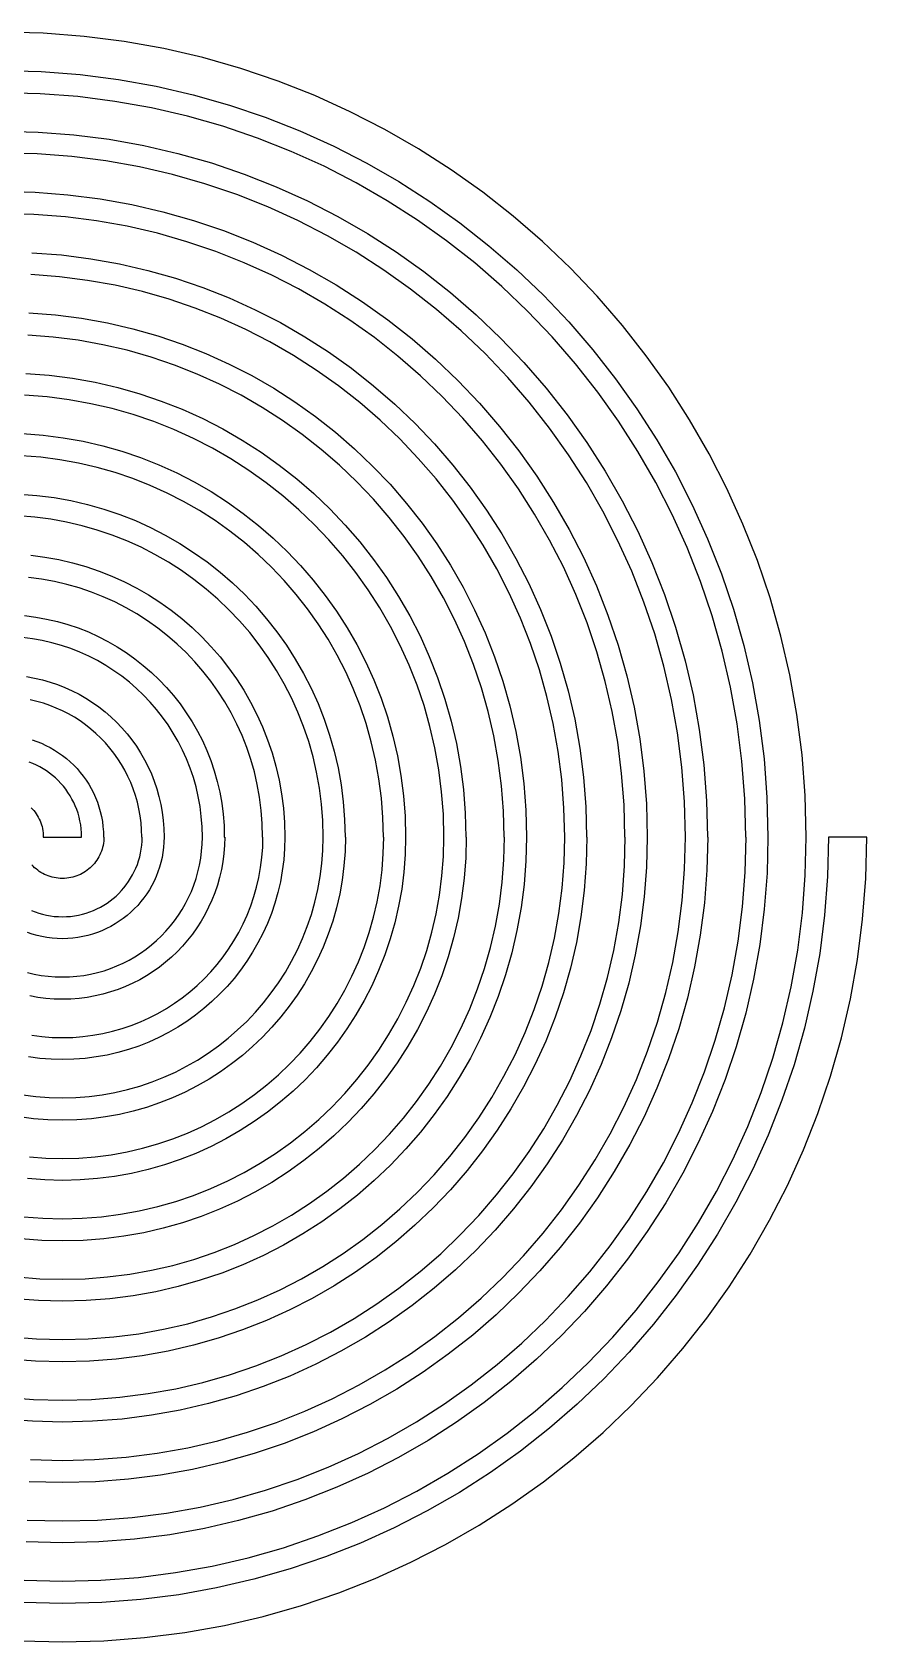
# Model space of a CAD drawing. Extents: x 66.5 to 151.5, y -172.7 to -90.7.
# Drawn here: x 109 to 151.5, y -172.7 to -90.7 of the extents above; entities that cross this region are included whole.
import ezdxf

# ---------------------------------------------------------------- set-up
doc = ezdxf.new("R2010")
doc.units = 0
doc.layers.add('LAYER_1', color=7, linetype='CONTINUOUS')

# ---------------------------------------------------------------- blocks, each defined once
blk = doc.blocks.new('BLOCK_2')
at = {"layer": 'LAYER_1'}
for points in [[(107.48, -92.679), (109.485, -92.73), (111.464, -92.881), (113.415, -93.129), (115.335, -93.473), (117.222, -93.91), (119.072, -94.436), (120.884, -95.051), (122.656, -95.75), (124.384, -96.533), (126.066, -97.396), (127.7, -98.337), (129.284, -99.353), (130.814, -100.442), (132.289, -101.601), (133.706, -102.829), (135.062, -104.122), (136.355, -105.478), (137.582, -106.895), (138.742, -108.37), (139.831, -109.9), (140.847, -111.483), (141.788, -113.118), (142.651, -114.8), (143.433, -116.528), (144.133, -118.299), (144.748, -120.112), (145.274, -121.962), (145.71, -123.849), (146.054, -125.769), (146.303, -127.719), (146.454, -129.699), (146.505, -131.704), (146.458, -133.551), (146.319, -135.373), (146.09, -137.17), (145.773, -138.938), (145.371, -140.675), (144.886, -142.379), (144.32, -144.048), (143.676, -145.679), (142.955, -147.271), (142.161, -148.82), (141.294, -150.325), (140.359, -151.784), (139.356, -153.193), (138.288, -154.551), (137.157, -155.856), (135.967, -157.105), (134.718, -158.295), (133.413, -159.426), (132.055, -160.494), (130.646, -161.497), (129.187, -162.433), (127.682, -163.299), (126.133, -164.093), (124.541, -164.814), (122.91, -165.459), (121.241, -166.024), (119.537, -166.509), (117.8, -166.912), (116.032, -167.228), (114.235, -167.457), (112.412, -167.596), (110.566, -167.643), (108.719, -167.596)], [(107.48, -98.831), (109.169, -98.874), (110.836, -99.001), (112.479, -99.211), (114.096, -99.5), (115.685, -99.868), (117.244, -100.312), (118.771, -100.829), (120.263, -101.419), (121.719, -102.078), (123.136, -102.804), (124.513, -103.597), (125.847, -104.453), (127.136, -105.37), (128.378, -106.347), (129.572, -107.381), (130.714, -108.47), (131.803, -109.613), (132.837, -110.806), (133.813, -112.048), (134.731, -113.337), (135.587, -114.671), (136.379, -116.048), (137.106, -117.465), (137.765, -118.921), (138.355, -120.413), (138.872, -121.939), (139.316, -123.498), (139.684, -125.087), (139.973, -126.704), (140.182, -128.348), (140.31, -130.015), (140.353, -131.704), (140.314, -133.234), (140.199, -134.745), (140.009, -136.234), (139.746, -137.699), (139.413, -139.139), (139.011, -140.552), (138.542, -141.935), (138.008, -143.287), (137.411, -144.606), (136.752, -145.89), (136.034, -147.138), (135.258, -148.346), (134.427, -149.514), (133.542, -150.64), (132.605, -151.721), (131.618, -152.756), (130.583, -153.743), (129.502, -154.68), (128.376, -155.565), (127.208, -156.396), (126, -157.172), (124.752, -157.89), (123.468, -158.549), (122.149, -159.146), (120.797, -159.68), (119.413, -160.149), (118.001, -160.551), (116.561, -160.884), (115.096, -161.147), (113.607, -161.337), (112.096, -161.452), (110.566, -161.491), (109.035, -161.452), (107.525, -161.337)], [(108.853, -105.018), (110.208, -105.122), (111.544, -105.292), (112.858, -105.527), (114.15, -105.826), (115.417, -106.187), (116.658, -106.608), (117.871, -107.087), (119.054, -107.623), (120.206, -108.213), (121.325, -108.857), (122.409, -109.553), (123.457, -110.299), (124.467, -111.093), (125.437, -111.933), (126.365, -112.819), (127.251, -113.747), (128.091, -114.717), (128.885, -115.727), (129.631, -116.775), (130.327, -117.859), (130.971, -118.978), (131.561, -120.13), (132.097, -121.313), (132.576, -122.526), (132.997, -123.767), (133.358, -125.034), (133.657, -126.326), (133.892, -127.64), (134.062, -128.976), (134.166, -130.331), (134.2, -131.704), (134.17, -132.918), (134.078, -134.117), (133.927, -135.298), (133.719, -136.461), (133.455, -137.604), (133.136, -138.724), (132.764, -139.822), (132.34, -140.895), (131.866, -141.941), (131.344, -142.96), (130.774, -143.95), (130.159, -144.909), (129.499, -145.836), (128.797, -146.729), (128.053, -147.587), (127.27, -148.408), (126.449, -149.191), (125.591, -149.935), (124.698, -150.637), (123.771, -151.297), (122.812, -151.912), (121.822, -152.482), (120.803, -153.004), (119.756, -153.478), (118.684, -153.902), (117.586, -154.274), (116.465, -154.593), (115.323, -154.857), (114.16, -155.066), (112.979, -155.216), (111.78, -155.308), (110.566, -155.338), (109.351, -155.308), (108.153, -155.216)], [(108.536, -111.163), (109.58, -111.242), (110.608, -111.373), (111.62, -111.554), (112.614, -111.784), (113.589, -112.062), (114.544, -112.386), (115.478, -112.755), (116.389, -113.167), (117.276, -113.622), (118.137, -114.118), (118.972, -114.653), (119.778, -115.227), (120.555, -115.838), (121.302, -116.485), (122.017, -117.167), (122.698, -117.881), (123.345, -118.628), (123.956, -119.405), (124.53, -120.212), (125.066, -121.047), (125.562, -121.908), (126.017, -122.795), (126.429, -123.706), (126.798, -124.639), (127.121, -125.594), (127.399, -126.57), (127.629, -127.564), (127.81, -128.576), (127.941, -129.604), (128.021, -130.647), (128.048, -131.704), (128.048, -131.704), (128.025, -132.602), (127.957, -133.489), (127.846, -134.363), (127.692, -135.223), (127.497, -136.068), (127.261, -136.897), (126.986, -137.709), (126.672, -138.502), (126.321, -139.276), (125.935, -140.03), (125.514, -140.762), (125.058, -141.471), (124.57, -142.157), (124.051, -142.818), (123.501, -143.452), (122.922, -144.06), (122.314, -144.639), (121.68, -145.189), (121.019, -145.708), (120.333, -146.196), (119.624, -146.651), (118.892, -147.073), (118.138, -147.459), (117.364, -147.81), (116.57, -148.123), (115.758, -148.398), (114.929, -148.634), (114.084, -148.83), (113.225, -148.984), (112.35, -149.095), (111.464, -149.163), (110.566, -149.186), (109.667, -149.163), (108.781, -149.095)], [(108.952, -117.363), (109.672, -117.455), (110.382, -117.582), (111.078, -117.743), (111.762, -117.937), (112.431, -118.164), (113.086, -118.423), (113.724, -118.712), (114.346, -119.031), (114.949, -119.378), (115.534, -119.753), (116.099, -120.156), (116.644, -120.584), (117.167, -121.037), (117.668, -121.515), (118.146, -122.016), (118.6, -122.539), (119.028, -123.084), (119.43, -123.649), (119.805, -124.234), (120.153, -124.838), (120.472, -125.459), (120.761, -126.098), (121.019, -126.752), (121.246, -127.422), (121.441, -128.105), (121.602, -128.802), (121.729, -129.511), (121.821, -130.232), (121.877, -130.963), (121.895, -131.704), (121.896, -131.704), (121.881, -132.286), (121.837, -132.861), (121.765, -133.427), (121.665, -133.984), (121.539, -134.532), (121.386, -135.069), (121.207, -135.595), (121.004, -136.11), (120.777, -136.611), (120.526, -137.1), (120.253, -137.574), (119.958, -138.034), (119.642, -138.478), (119.305, -138.907), (118.949, -139.318), (118.573, -139.711), (118.18, -140.087), (117.768, -140.443), (117.34, -140.78), (116.896, -141.096), (116.436, -141.391), (115.962, -141.664), (115.473, -141.915), (114.972, -142.142), (114.457, -142.345), (113.931, -142.523), (113.394, -142.676), (112.846, -142.803), (112.289, -142.903), (111.722, -142.975), (111.148, -143.019), (110.566, -143.034), (109.983, -143.019), (109.409, -142.975), (108.842, -142.903)], [(108.737, -123.536), (109.143, -123.609), (109.542, -123.701), (109.934, -123.813), (110.318, -123.943), (110.693, -124.091), (111.059, -124.257), (111.415, -124.439), (111.761, -124.639), (112.097, -124.854), (112.421, -125.084), (112.733, -125.33), (113.033, -125.59), (113.32, -125.864), (113.594, -126.151), (113.854, -126.451), (114.1, -126.763), (114.33, -127.087), (114.545, -127.422), (114.744, -127.768), (114.927, -128.125), (115.093, -128.491), (115.241, -128.866), (115.371, -129.249), (115.482, -129.641), (115.575, -130.041), (115.648, -130.447), (115.701, -130.86), (115.733, -131.279), (115.743, -131.704), (115.743, -131.704), (115.736, -131.97), (115.716, -132.232), (115.683, -132.491), (115.637, -132.746), (115.58, -132.996), (115.51, -133.242), (115.428, -133.482), (115.335, -133.717), (115.231, -133.946), (115.117, -134.17), (114.992, -134.386), (114.857, -134.597), (114.713, -134.8), (114.559, -134.995), (114.397, -135.183), (114.225, -135.363), (114.044, -135.535), (113.857, -135.698), (113.661, -135.851), (113.458, -135.996), (113.248, -136.131), (113.031, -136.256), (112.808, -136.37), (112.579, -136.474), (112.344, -136.567), (112.103, -136.648), (111.858, -136.718), (111.608, -136.776), (111.353, -136.822), (111.094, -136.854), (110.832, -136.875), (110.566, -136.881), (110.3, -136.875), (110.037, -136.854), (109.778, -136.822), (109.523, -136.776), (109.273, -136.718), (109.028, -136.648), (108.787, -136.567)], [(108.972, -130.212), (109.041, -130.285), (109.108, -130.362), (109.171, -130.442), (109.23, -130.524), (109.284, -130.61), (109.335, -130.699), (109.382, -130.79), (109.425, -130.883), (109.462, -130.979), (109.496, -131.077), (109.524, -131.177), (109.548, -131.279), (109.566, -131.383), (109.58, -131.488), (109.588, -131.595), (109.591, -131.704), (109.652, -131.704), (109.713, -131.704), (109.774, -131.704), (109.835, -131.704), (109.896, -131.704), (109.956, -131.704), (110.017, -131.704), (110.078, -131.704), (110.139, -131.704), (110.2, -131.704), (110.261, -131.704), (110.322, -131.704), (110.383, -131.704), (110.444, -131.704), (110.505, -131.704), (110.566, -131.704), (110.627, -131.704), (110.688, -131.704), (110.749, -131.704), (110.81, -131.704), (110.87, -131.704), (110.931, -131.704), (110.992, -131.704), (111.053, -131.704), (111.114, -131.704), (111.175, -131.704), (111.236, -131.704), (111.297, -131.704), (111.358, -131.704), (111.419, -131.704), (111.48, -131.704), (111.541, -131.704), (111.535, -131.495), (111.52, -131.289), (111.494, -131.086), (111.458, -130.886), (111.412, -130.69), (111.358, -130.498), (111.294, -130.309), (111.221, -130.125), (111.14, -129.945), (111.05, -129.77), (110.952, -129.6), (110.846, -129.435), (110.733, -129.276), (110.612, -129.122), (110.485, -128.975), (110.35, -128.834), (110.209, -128.699), (110.061, -128.571), (109.908, -128.451), (109.748, -128.337), (109.584, -128.232), (109.414, -128.134), (109.239, -128.044), (109.059, -127.963), (108.874, -127.89)], [(108.787, -138.606), (109.131, -138.686), (109.481, -138.749), (109.838, -138.794), (110.199, -138.822), (110.566, -138.831), (110.932, -138.822), (111.293, -138.794), (111.65, -138.749), (112, -138.686), (112.345, -138.606), (112.683, -138.51), (113.014, -138.398), (113.337, -138.27), (113.653, -138.127), (113.96, -137.97), (114.258, -137.798), (114.548, -137.612), (114.827, -137.414), (115.097, -137.202), (115.356, -136.977), (115.603, -136.741), (115.839, -136.494), (116.063, -136.235), (116.275, -135.966), (116.474, -135.686), (116.66, -135.397), (116.832, -135.098), (116.989, -134.791), (117.132, -134.475), (117.26, -134.152), (117.372, -133.821), (117.468, -133.483), (117.548, -133.138), (117.61, -132.788), (117.656, -132.431), (117.684, -132.07), (117.693, -131.704), (117.693, -131.704), (117.68, -131.179), (117.64, -130.661), (117.575, -130.151), (117.485, -129.648), (117.371, -129.154), (117.233, -128.67), (117.073, -128.196), (116.889, -127.732), (116.684, -127.28), (116.459, -126.84), (116.212, -126.412), (115.946, -125.998), (115.662, -125.597), (115.358, -125.211), (115.037, -124.84), (114.698, -124.486), (114.343, -124.147), (113.973, -123.826), (113.587, -123.522), (113.186, -123.237), (112.772, -122.971), (112.344, -122.725), (111.904, -122.499), (111.451, -122.295), (110.988, -122.111), (110.514, -121.951), (110.029, -121.813), (109.536, -121.699), (109.033, -121.609), (108.523, -121.544)], [(108.546, -144.83), (109.21, -144.915), (109.883, -144.966), (110.566, -144.983), (111.248, -144.966), (111.922, -144.915), (112.585, -144.83), (113.239, -144.713), (113.88, -144.565), (114.51, -144.385), (115.127, -144.176), (115.73, -143.938), (116.318, -143.672), (116.891, -143.378), (117.447, -143.058), (117.986, -142.712), (118.507, -142.342), (119.008, -141.947), (119.49, -141.529), (119.952, -141.09), (120.392, -140.628), (120.81, -140.146), (121.204, -139.644), (121.575, -139.123), (121.921, -138.585), (122.241, -138.029), (122.534, -137.456), (122.801, -136.868), (123.039, -136.265), (123.248, -135.648), (123.427, -135.019), (123.575, -134.377), (123.692, -133.723), (123.777, -133.06), (123.829, -132.386), (123.846, -131.704), (123.845, -131.704), (123.824, -130.863), (123.761, -130.033), (123.657, -129.215), (123.512, -128.41), (123.329, -127.619), (123.109, -126.843), (122.851, -126.083), (122.557, -125.34), (122.229, -124.615), (121.867, -123.909), (121.473, -123.224), (121.047, -122.56), (120.59, -121.918), (120.104, -121.3), (119.589, -120.706), (119.047, -120.137), (118.478, -119.595), (117.884, -119.08), (117.265, -118.594), (116.624, -118.137), (115.96, -117.711), (115.274, -117.316), (114.569, -116.955), (113.844, -116.626), (113.101, -116.333), (112.341, -116.075), (111.565, -115.854), (110.774, -115.671), (109.969, -115.527), (109.151, -115.423), (108.321, -115.36)], [(108.582, -151.035), (109.567, -151.11), (110.566, -151.136), (111.564, -151.11), (112.55, -151.035), (113.521, -150.911), (114.477, -150.74), (115.416, -150.523), (116.338, -150.261), (117.24, -149.954), (118.122, -149.606), (118.983, -149.216), (119.821, -148.787), (120.634, -148.318), (121.423, -147.812), (122.185, -147.27), (122.919, -146.693), (123.625, -146.082), (124.3, -145.438), (124.944, -144.763), (125.555, -144.057), (126.132, -143.323), (126.675, -142.561), (127.181, -141.772), (127.649, -140.959), (128.079, -140.121), (128.468, -139.26), (128.817, -138.378), (129.123, -137.476), (129.385, -136.555), (129.603, -135.615), (129.774, -134.659), (129.897, -133.688), (129.973, -132.702), (129.998, -131.704), (129.998, -131.704), (129.968, -130.547), (129.881, -129.405), (129.738, -128.279), (129.539, -127.171), (129.287, -126.083), (128.983, -125.015), (128.629, -123.969), (128.225, -122.947), (127.774, -121.95), (127.276, -120.979), (126.733, -120.036), (126.147, -119.123), (125.518, -118.24), (124.849, -117.389), (124.141, -116.571), (123.395, -115.789), (122.612, -115.043), (121.795, -114.334), (120.944, -113.665), (120.061, -113.037), (119.148, -112.45), (118.205, -111.908), (117.234, -111.41), (116.237, -110.958), (115.214, -110.554), (114.169, -110.2), (113.101, -109.896), (112.013, -109.644), (110.905, -109.446), (109.779, -109.302), (108.637, -109.215)], [(107.954, -157.156), (109.251, -157.255), (110.566, -157.288), (111.88, -157.255), (113.178, -157.156), (114.457, -156.993), (115.715, -156.768), (116.952, -156.482), (118.165, -156.136), (119.353, -155.734), (120.515, -155.275), (121.648, -154.761), (122.751, -154.196), (123.822, -153.579), (124.86, -152.913), (125.863, -152.199), (126.83, -151.439), (127.759, -150.634), (128.648, -149.786), (129.496, -148.897), (130.301, -147.968), (131.061, -147.002), (131.775, -145.998), (132.441, -144.96), (133.058, -143.889), (133.624, -142.786), (134.137, -141.653), (134.595, -140.492), (134.998, -139.304), (135.343, -138.09), (135.63, -136.854), (135.855, -135.595), (136.018, -134.316), (136.117, -133.018), (136.15, -131.704), (136.113, -130.231), (136.002, -128.777), (135.82, -127.343), (135.567, -125.933), (135.246, -124.547), (134.859, -123.188), (134.408, -121.856), (133.894, -120.555), (133.319, -119.285), (132.685, -118.049), (131.994, -116.849), (131.247, -115.685), (130.447, -114.561), (129.595, -113.477), (128.694, -112.437), (127.744, -111.44), (126.747, -110.49), (125.706, -109.589), (124.623, -108.737), (123.498, -107.937), (122.335, -107.19), (121.134, -106.499), (119.899, -105.865), (118.629, -105.29), (117.327, -104.776), (115.996, -104.325), (114.636, -103.938), (113.251, -103.617), (111.84, -103.364), (110.407, -103.182), (108.953, -103.071)], [(108.935, -163.399), (110.566, -163.441), (112.196, -163.399), (113.806, -163.276), (115.392, -163.074), (116.953, -162.795), (118.488, -162.44), (119.993, -162.011), (121.467, -161.512), (122.907, -160.943), (124.313, -160.306), (125.681, -159.604), (127.01, -158.839), (128.298, -158.013), (129.542, -157.127), (130.741, -156.185), (131.894, -155.186), (132.997, -154.135), (134.048, -153.032), (135.046, -151.88), (135.989, -150.681), (136.875, -149.436), (137.701, -148.148), (138.466, -146.819), (139.168, -145.451), (139.804, -144.046), (140.374, -142.605), (140.873, -141.131), (141.301, -139.626), (141.657, -138.092), (141.936, -136.531), (142.138, -134.944), (142.261, -133.335), (142.303, -131.704), (142.257, -129.915), (142.122, -128.149), (141.901, -126.408), (141.594, -124.695), (141.204, -123.011), (140.734, -121.36), (140.186, -119.743), (139.562, -118.162), (138.863, -116.62), (138.093, -115.119), (137.254, -113.661), (136.347, -112.248), (135.375, -110.882), (134.341, -109.566), (133.245, -108.302), (132.092, -107.092), (130.882, -105.938), (129.618, -104.843), (128.302, -103.808), (126.936, -102.837), (125.523, -101.93), (124.065, -101.09), (122.563, -100.32), (121.021, -99.622), (119.441, -98.998), (117.824, -98.449), (116.172, -97.979), (114.489, -97.59), (112.776, -97.283), (111.035, -97.061), (109.269, -96.926), (107.48, -96.881)], [(108.619, -169.544), (110.566, -169.593), (112.512, -169.544), (114.434, -169.397), (116.328, -169.155), (118.192, -168.822), (120.024, -168.398), (121.82, -167.887), (123.58, -167.29), (125.3, -166.611), (126.977, -165.851), (128.611, -165.013), (130.197, -164.1), (131.735, -163.113), (133.221, -162.056), (134.653, -160.93), (136.028, -159.738), (137.345, -158.483), (138.6, -157.166), (139.792, -155.791), (140.918, -154.359), (141.975, -152.873), (142.962, -151.336), (143.875, -149.749), (144.713, -148.116), (145.473, -146.438), (146.152, -144.718), (146.748, -142.958), (147.26, -141.162), (147.684, -139.33), (148.018, -137.466), (148.259, -135.572), (148.405, -133.651), (148.455, -131.704), (148.401, -129.599), (148.243, -127.52), (147.982, -125.472), (147.621, -123.456), (147.163, -121.476), (146.61, -119.532), (145.964, -117.63), (145.229, -115.77), (144.408, -113.955), (143.502, -112.189), (142.514, -110.473), (141.447, -108.81), (140.304, -107.204), (139.087, -105.655), (137.798, -104.168), (136.44, -102.744), (135.016, -101.386), (133.529, -100.097), (131.98, -98.88), (130.374, -97.736), (128.711, -96.669), (126.995, -95.682), (125.228, -94.776), (123.414, -93.954), (121.554, -93.219), (119.651, -92.574), (117.708, -92.021), (115.727, -91.563), (113.711, -91.202), (111.663, -90.941), (109.585, -90.782), (107.48, -90.729)], [(151.48, -131.704), (151.419, -131.704), (151.358, -131.704), (151.297, -131.704), (151.236, -131.704), (151.175, -131.704), (151.114, -131.704), (151.053, -131.704), (150.992, -131.704), (150.932, -131.704), (150.871, -131.704), (150.81, -131.704), (150.749, -131.704), (150.688, -131.704), (150.627, -131.704), (150.566, -131.704), (150.505, -131.704), (150.444, -131.704), (150.383, -131.704), (150.322, -131.704), (150.261, -131.704), (150.2, -131.704), (150.139, -131.704), (150.078, -131.704), (150.017, -131.704), (149.957, -131.704), (149.896, -131.704), (149.835, -131.704), (149.774, -131.704), (149.713, -131.704), (149.652, -131.704), (149.591, -131.704), (149.54, -133.709), (149.389, -135.688), (149.14, -137.639), (148.797, -139.559), (148.36, -141.445), (147.834, -143.296), (147.219, -145.108), (146.519, -146.88), (145.737, -148.608), (144.874, -150.29), (143.933, -151.925), (142.917, -153.508), (141.828, -155.038), (140.668, -156.513), (139.441, -157.93), (138.148, -159.286), (136.792, -160.579), (135.375, -161.806), (133.9, -162.966), (132.37, -164.055), (130.786, -165.071), (129.152, -166.012), (127.47, -166.875), (125.742, -167.657), (123.97, -168.357), (122.158, -168.972), (120.307, -169.498), (118.421, -169.935), (116.501, -170.279), (114.55, -170.527), (112.571, -170.678), (110.566, -170.729), (108.561, -170.678)], [(107.48, -95.765), (109.326, -95.812), (111.149, -95.951), (112.946, -96.18), (114.714, -96.496), (116.451, -96.898), (118.155, -97.383), (119.824, -97.949), (121.456, -98.594), (123.047, -99.314), (124.596, -100.109), (126.102, -100.975), (127.56, -101.911), (128.969, -102.914), (130.327, -103.982), (131.632, -105.112), (132.881, -106.303), (134.071, -107.552), (135.202, -108.856), (136.27, -110.215), (137.273, -111.624), (138.209, -113.082), (139.075, -114.587), (139.87, -116.136), (140.59, -117.728), (141.235, -119.36), (141.801, -121.029), (142.286, -122.733), (142.688, -124.47), (143.004, -126.238), (143.233, -128.034), (143.372, -129.857), (143.419, -131.704), (143.419, -131.704), (143.42, -131.704), (143.421, -131.704), (143.421, -131.704), (143.422, -131.704), (143.423, -131.704), (143.424, -131.704), (143.424, -131.704), (143.425, -131.704), (143.426, -131.704), (143.426, -131.704), (143.427, -131.704), (143.427, -131.704), (143.428, -131.704), (143.428, -131.704), (143.429, -131.704), (143.43, -131.704), (143.43, -131.704), (143.431, -131.704), (143.431, -131.704), (143.432, -131.704), (143.433, -131.704), (143.433, -131.704), (143.434, -131.704), (143.435, -131.704), (143.435, -131.704), (143.436, -131.704), (143.436, -131.704), (143.437, -131.704), (143.437, -131.704), (143.438, -131.704), (143.439, -131.704), (143.396, -133.393), (143.269, -135.06), (143.059, -136.703), (142.77, -138.321), (142.402, -139.909), (141.958, -141.468), (141.441, -142.995), (140.851, -144.487), (140.192, -145.943), (139.465, -147.36), (138.673, -148.737), (137.817, -150.071), (136.9, -151.36), (135.923, -152.602), (134.889, -153.795), (133.8, -154.937), (132.658, -156.026), (131.464, -157.061), (130.222, -158.037), (128.932, -158.955), (127.598, -159.811), (126.222, -160.603), (124.805, -161.33), (123.349, -161.989), (121.857, -162.579), (120.33, -163.096), (118.771, -163.54), (117.182, -163.907), (115.565, -164.197), (113.922, -164.406), (112.254, -164.534), (110.566, -164.576), (108.877, -164.534)], [(109.01, -101.956), (110.521, -102.071), (112.01, -102.261), (113.475, -102.523), (114.915, -102.856), (116.328, -103.258), (117.711, -103.727), (119.063, -104.261), (120.382, -104.859), (121.666, -105.517), (122.914, -106.235), (124.122, -107.011), (125.291, -107.842), (126.416, -108.727), (127.498, -109.664), (128.532, -110.651), (129.519, -111.686), (130.456, -112.768), (131.341, -113.893), (132.173, -115.061), (132.948, -116.27), (133.666, -117.517), (134.325, -118.802), (134.922, -120.121), (135.456, -121.473), (135.925, -122.856), (136.327, -124.268), (136.66, -125.708), (136.923, -127.174), (137.112, -128.663), (137.228, -130.173), (137.266, -131.704), (137.267, -131.704), (137.268, -131.704), (137.269, -131.704), (137.269, -131.704), (137.269, -131.704), (137.27, -131.704), (137.271, -131.704), (137.271, -131.704), (137.272, -131.704), (137.273, -131.704), (137.273, -131.704), (137.274, -131.704), (137.275, -131.704), (137.275, -131.704), (137.276, -131.704), (137.276, -131.704), (137.277, -131.704), (137.277, -131.704), (137.278, -131.704), (137.279, -131.704), (137.28, -131.704), (137.28, -131.704), (137.281, -131.704), (137.282, -131.704), (137.282, -131.704), (137.283, -131.704), (137.284, -131.704), (137.284, -131.704), (137.284, -131.704), (137.285, -131.704), (137.286, -131.704), (137.286, -131.704), (137.252, -133.077), (137.148, -134.432), (136.978, -135.768), (136.743, -137.082), (136.444, -138.374), (136.083, -139.641), (135.662, -140.882), (135.183, -142.095), (134.648, -143.278), (134.057, -144.43), (133.413, -145.549), (132.717, -146.633), (131.971, -147.681), (131.177, -148.691), (130.337, -149.661), (129.451, -150.589), (128.523, -151.474), (127.553, -152.315), (126.543, -153.109), (125.495, -153.855), (124.411, -154.551), (123.292, -155.194), (122.14, -155.785), (120.957, -156.321), (119.744, -156.8), (118.503, -157.221), (117.236, -157.582), (115.944, -157.881), (114.63, -158.116), (113.294, -158.286), (111.938, -158.389), (110.566, -158.424), (109.193, -158.389), (107.837, -158.286)], [(108.694, -108.1), (109.893, -108.192), (111.074, -108.342), (112.237, -108.551), (113.38, -108.815), (114.5, -109.134), (115.598, -109.506), (116.671, -109.93), (117.717, -110.403), (118.736, -110.926), (119.726, -111.496), (120.685, -112.111), (121.612, -112.771), (122.505, -113.473), (123.363, -114.217), (124.184, -115), (124.967, -115.821), (125.711, -116.679), (126.413, -117.572), (127.072, -118.499), (127.688, -119.458), (128.258, -120.448), (128.78, -121.466), (129.254, -122.513), (129.678, -123.586), (130.05, -124.683), (130.369, -125.804), (130.633, -126.947), (130.841, -128.109), (130.992, -129.291), (131.084, -130.489), (131.114, -131.704), (131.115, -131.704), (131.116, -131.704), (131.116, -131.704), (131.117, -131.704), (131.117, -131.704), (131.118, -131.704), (131.118, -131.704), (131.119, -131.704), (131.12, -131.704), (131.12, -131.704), (131.121, -131.704), (131.121, -131.704), (131.122, -131.704), (131.122, -131.704), (131.123, -131.704), (131.124, -131.704), (131.125, -131.704), (131.125, -131.704), (131.126, -131.704), (131.126, -131.704), (131.127, -131.704), (131.127, -131.704), (131.128, -131.704), (131.129, -131.704), (131.129, -131.704), (131.13, -131.704), (131.131, -131.704), (131.131, -131.704), (131.131, -131.704), (131.132, -131.704), (131.133, -131.704), (131.134, -131.704), (131.107, -132.761), (131.027, -133.804), (130.896, -134.832), (130.715, -135.844), (130.485, -136.838), (130.207, -137.813), (129.884, -138.769), (129.515, -139.702), (129.102, -140.613), (128.648, -141.5), (128.152, -142.361), (127.616, -143.196), (127.042, -144.002), (126.431, -144.78), (125.784, -145.526), (125.103, -146.241), (124.388, -146.922), (123.641, -147.569), (122.864, -148.181), (122.057, -148.754), (121.223, -149.29), (120.361, -149.786), (119.475, -150.241), (118.564, -150.653), (117.63, -151.022), (116.675, -151.346), (115.7, -151.623), (114.706, -151.853), (113.694, -152.035), (112.666, -152.165), (111.623, -152.245), (110.566, -152.272), (109.509, -152.245), (108.465, -152.165)], [(108.378, -114.244), (109.265, -114.312), (110.139, -114.423), (110.999, -114.577), (111.844, -114.773), (112.673, -115.009), (113.485, -115.284), (114.278, -115.598), (115.052, -115.948), (115.806, -116.335), (116.538, -116.756), (117.248, -117.212), (117.933, -117.699), (118.594, -118.219), (119.228, -118.769), (119.836, -119.348), (120.415, -119.955), (120.965, -120.59), (121.484, -121.251), (121.972, -121.936), (122.427, -122.645), (122.849, -123.378), (123.235, -124.131), (123.586, -124.905), (123.899, -125.699), (124.175, -126.511), (124.411, -127.34), (124.606, -128.185), (124.76, -129.045), (124.871, -129.919), (124.939, -130.806), (124.962, -131.704), (124.963, -131.704), (124.963, -131.704), (124.964, -131.704), (124.964, -131.704), (124.965, -131.704), (124.965, -131.704), (124.966, -131.704), (124.967, -131.704), (124.967, -131.704), (124.968, -131.704), (124.969, -131.704), (124.969, -131.704), (124.97, -131.704), (124.97, -131.704), (124.971, -131.704), (124.972, -131.704), (124.972, -131.704), (124.973, -131.704), (124.974, -131.704), (124.974, -131.704), (124.974, -131.704), (124.975, -131.704), (124.976, -131.704), (124.976, -131.704), (124.977, -131.704), (124.978, -131.704), (124.979, -131.704), (124.979, -131.704), (124.979, -131.704), (124.98, -131.704), (124.981, -131.704), (124.981, -131.704), (124.963, -132.445), (124.907, -133.176), (124.815, -133.896), (124.688, -134.605), (124.527, -135.302), (124.332, -135.986), (124.105, -136.655), (123.846, -137.31), (123.557, -137.948), (123.239, -138.57), (122.891, -139.173), (122.516, -139.758), (122.114, -140.323), (121.685, -140.868), (121.232, -141.392), (120.754, -141.893), (120.253, -142.37), (119.73, -142.824), (119.185, -143.252), (118.62, -143.654), (118.035, -144.03), (117.431, -144.377), (116.81, -144.696), (116.171, -144.985), (115.517, -145.243), (114.848, -145.47), (114.164, -145.665), (113.467, -145.826), (112.758, -145.953), (112.037, -146.045), (111.306, -146.101), (110.566, -146.12), (109.825, -146.101), (109.094, -146.045), (108.373, -145.953)], [(108.637, -120.433), (109.203, -120.505), (109.76, -120.605), (110.308, -120.731), (110.845, -120.884), (111.372, -121.063), (111.886, -121.266), (112.387, -121.493), (112.876, -121.744), (113.35, -122.017), (113.81, -122.312), (114.255, -122.628), (114.682, -122.964), (115.094, -123.321), (115.488, -123.696), (115.863, -124.09), (116.219, -124.501), (116.556, -124.929), (116.872, -125.374), (117.167, -125.833), (117.44, -126.308), (117.691, -126.796), (117.918, -127.298), (118.121, -127.812), (118.299, -128.339), (118.452, -128.876), (118.579, -129.423), (118.679, -129.981), (118.751, -130.547), (118.795, -131.122), (118.81, -131.704), (118.81, -131.704), (118.811, -131.704), (118.812, -131.704), (118.812, -131.704), (118.812, -131.704), (118.813, -131.704), (118.814, -131.704), (118.815, -131.704), (118.815, -131.704), (118.816, -131.704), (118.817, -131.704), (118.817, -131.704), (118.817, -131.704), (118.818, -131.704), (118.819, -131.704), (118.819, -131.704), (118.82, -131.704), (118.821, -131.704), (118.821, -131.704), (118.822, -131.704), (118.822, -131.704), (118.823, -131.704), (118.823, -131.704), (118.824, -131.704), (118.825, -131.704), (118.826, -131.704), (118.826, -131.704), (118.827, -131.704), (118.827, -131.704), (118.828, -131.704), (118.828, -131.704), (118.829, -131.704), (118.818, -132.128), (118.786, -132.548), (118.734, -132.961), (118.661, -133.367), (118.569, -133.766), (118.457, -134.158), (118.327, -134.542), (118.179, -134.917), (118.013, -135.283), (117.83, -135.639), (117.631, -135.985), (117.416, -136.321), (117.185, -136.645), (116.94, -136.957), (116.68, -137.257), (116.406, -137.544), (116.119, -137.818), (115.819, -138.078), (115.507, -138.323), (115.183, -138.554), (114.848, -138.769), (114.501, -138.968), (114.145, -139.151), (113.779, -139.317), (113.404, -139.465), (113.02, -139.595), (112.628, -139.707), (112.229, -139.799), (111.822, -139.872), (111.409, -139.924), (110.99, -139.956), (110.566, -139.967), (110.141, -139.956), (109.722, -139.924), (109.309, -139.872), (108.902, -139.799)], [(109.018, -126.76), (109.258, -126.841), (109.493, -126.934), (109.722, -127.038), (109.945, -127.152), (110.163, -127.277), (110.372, -127.412), (110.575, -127.556), (110.771, -127.71), (110.959, -127.873), (111.139, -128.045), (111.31, -128.224), (111.473, -128.412), (111.627, -128.608), (111.772, -128.811), (111.907, -129.021), (112.031, -129.238), (112.146, -129.461), (112.25, -129.691), (112.343, -129.925), (112.424, -130.166), (112.494, -130.411), (112.552, -130.662), (112.598, -130.916), (112.63, -131.175), (112.651, -131.438), (112.657, -131.704), (112.657, -131.704), (112.658, -131.704), (112.659, -131.704), (112.66, -131.704), (112.66, -131.704), (112.661, -131.704), (112.662, -131.704), (112.662, -131.704), (112.663, -131.704), (112.664, -131.704), (112.664, -131.704), (112.665, -131.704), (112.665, -131.704), (112.666, -131.704), (112.666, -131.704), (112.667, -131.704), (112.668, -131.704), (112.668, -131.704), (112.669, -131.704), (112.67, -131.704), (112.67, -131.704), (112.671, -131.704), (112.671, -131.704), (112.672, -131.704), (112.673, -131.704), (112.673, -131.704), (112.674, -131.704), (112.674, -131.704), (112.675, -131.704), (112.675, -131.704), (112.676, -131.704), (112.677, -131.704), (112.674, -131.812), (112.666, -131.919), (112.652, -132.025), (112.634, -132.129), (112.61, -132.231), (112.582, -132.331), (112.549, -132.429), (112.511, -132.525), (112.468, -132.618), (112.421, -132.709), (112.37, -132.798), (112.316, -132.883), (112.257, -132.966), (112.194, -133.046), (112.128, -133.122), (112.058, -133.196), (111.984, -133.266), (111.908, -133.332), (111.828, -133.395), (111.745, -133.454), (111.659, -133.509), (111.571, -133.56), (111.48, -133.606), (111.387, -133.649), (111.291, -133.687), (111.193, -133.72), (111.093, -133.748), (110.991, -133.772), (110.887, -133.79), (110.781, -133.804), (110.674, -133.812), (110.566, -133.815), (110.457, -133.812), (110.35, -133.804), (110.245, -133.79), (110.141, -133.772), (110.039, -133.748), (109.939, -133.72), (109.841, -133.687), (109.745, -133.649), (109.652, -133.606), (109.56, -133.56), (109.472, -133.509), (109.386, -133.454), (109.303, -133.395), (109.224, -133.332), (109.147, -133.266), (109.074, -133.196), (109.004, -133.122)], [(108.986, -135.445), (109.171, -135.518), (109.359, -135.582), (109.552, -135.637), (109.748, -135.682), (109.948, -135.718), (110.151, -135.744), (110.357, -135.759), (110.566, -135.765), (110.774, -135.759), (110.98, -135.744), (111.183, -135.718), (111.383, -135.682), (111.579, -135.637), (111.772, -135.582), (111.961, -135.518), (112.145, -135.445), (112.325, -135.364), (112.5, -135.274), (112.67, -135.176), (112.835, -135.07), (112.994, -134.957), (113.147, -134.836), (113.295, -134.708), (113.436, -134.574), (113.571, -134.433), (113.698, -134.285), (113.819, -134.132), (113.932, -133.973), (114.038, -133.808), (114.136, -133.638), (114.226, -133.463), (114.307, -133.283), (114.38, -133.099), (114.444, -132.91), (114.499, -132.717), (114.544, -132.521), (114.58, -132.321), (114.606, -132.118), (114.622, -131.912), (114.627, -131.704), (114.626, -131.704), (114.625, -131.704), (114.625, -131.704), (114.624, -131.704), (114.624, -131.704), (114.623, -131.704), (114.623, -131.704), (114.622, -131.704), (114.621, -131.704), (114.62, -131.704), (114.62, -131.704), (114.619, -131.704), (114.619, -131.704), (114.618, -131.704), (114.618, -131.704), (114.617, -131.704), (114.616, -131.704), (114.616, -131.704), (114.615, -131.704), (114.615, -131.704), (114.614, -131.704), (114.614, -131.704), (114.613, -131.704), (114.612, -131.704), (114.612, -131.704), (114.611, -131.704), (114.61, -131.704), (114.609, -131.704), (114.609, -131.704), (114.608, -131.704), (114.607, -131.704), (114.607, -131.704), (114.598, -131.338), (114.57, -130.976), (114.525, -130.62), (114.462, -130.269), (114.382, -129.925), (114.286, -129.587), (114.174, -129.256), (114.046, -128.932), (113.903, -128.617), (113.745, -128.309), (113.574, -128.011), (113.388, -127.722), (113.189, -127.442), (112.978, -127.173), (112.754, -126.914), (112.517, -126.666), (112.27, -126.43), (112.011, -126.206), (111.741, -125.994), (111.462, -125.795), (111.173, -125.61), (110.874, -125.438), (110.567, -125.28), (110.251, -125.137), (109.928, -125.01), (109.597, -124.897), (109.259, -124.801), (108.914, -124.721)], [(109.012, -141.799), (109.523, -141.864), (110.041, -141.904), (110.566, -141.917), (111.091, -141.904), (111.608, -141.864), (112.119, -141.799), (112.621, -141.709), (113.115, -141.595), (113.599, -141.457), (114.074, -141.296), (114.537, -141.113), (114.99, -140.908), (115.43, -140.682), (115.858, -140.436), (116.272, -140.17), (116.672, -139.885), (117.059, -139.582), (117.429, -139.26), (117.784, -138.922), (118.122, -138.567), (118.444, -138.196), (118.747, -137.81), (119.032, -137.41), (119.298, -136.996), (119.544, -136.568), (119.77, -136.128), (119.975, -135.676), (120.158, -135.212), (120.319, -134.738), (120.457, -134.253), (120.571, -133.76), (120.661, -133.257), (120.726, -132.747), (120.765, -132.229), (120.779, -131.704), (120.778, -131.704), (120.778, -131.704), (120.777, -131.704), (120.777, -131.704), (120.776, -131.704), (120.775, -131.704), (120.775, -131.704), (120.774, -131.704), (120.773, -131.704), (120.773, -131.704), (120.772, -131.704), (120.772, -131.704), (120.771, -131.704), (120.771, -131.704), (120.77, -131.704), (120.769, -131.704), (120.769, -131.704), (120.768, -131.704), (120.767, -131.704), (120.767, -131.704), (120.767, -131.704), (120.766, -131.704), (120.765, -131.704), (120.764, -131.704), (120.764, -131.704), (120.763, -131.704), (120.762, -131.704), (120.762, -131.704), (120.762, -131.704), (120.761, -131.704), (120.76, -131.704), (120.76, -131.704), (120.742, -131.022), (120.691, -130.348), (120.606, -129.684), (120.489, -129.031), (120.341, -128.389), (120.162, -127.759), (119.952, -127.143), (119.714, -126.54), (119.448, -125.952), (119.155, -125.379), (118.835, -124.823), (118.489, -124.284), (118.118, -123.764), (117.723, -123.262), (117.306, -122.78), (116.866, -122.318), (116.404, -121.878), (115.922, -121.46), (115.42, -121.066), (114.9, -120.695), (114.361, -120.349), (113.805, -120.029), (113.232, -119.736), (112.644, -119.469), (112.041, -119.231), (111.424, -119.022), (110.794, -118.843), (110.153, -118.694), (109.499, -118.578), (108.835, -118.493)], [(108.895, -147.985), (109.725, -148.048), (110.566, -148.069), (111.407, -148.048), (112.236, -147.985), (113.055, -147.88), (113.86, -147.736), (114.651, -147.553), (115.427, -147.332), (116.187, -147.075), (116.93, -146.781), (117.655, -146.453), (118.36, -146.091), (119.045, -145.697), (119.71, -145.271), (120.351, -144.814), (120.97, -144.328), (121.564, -143.813), (122.133, -143.271), (122.675, -142.702), (123.189, -142.108), (123.676, -141.489), (124.132, -140.848), (124.559, -140.183), (124.953, -139.498), (125.315, -138.793), (125.643, -138.068), (125.936, -137.325), (126.194, -136.565), (126.415, -135.789), (126.598, -134.998), (126.742, -134.193), (126.846, -133.375), (126.91, -132.545), (126.931, -131.704), (126.93, -131.704), (126.93, -131.704), (126.929, -131.704), (126.929, -131.704), (126.928, -131.704), (126.928, -131.704), (126.927, -131.704), (126.926, -131.704), (126.926, -131.704), (126.925, -131.704), (126.924, -131.704), (126.924, -131.704), (126.924, -131.704), (126.923, -131.704), (126.922, -131.704), (126.922, -131.704), (126.921, -131.704), (126.92, -131.704), (126.919, -131.704), (126.919, -131.704), (126.919, -131.704), (126.918, -131.704), (126.917, -131.704), (126.917, -131.704), (126.916, -131.704), (126.915, -131.704), (126.915, -131.704), (126.914, -131.704), (126.914, -131.704), (126.913, -131.704), (126.913, -131.704), (126.912, -131.704), (126.886, -130.705), (126.811, -129.72), (126.688, -128.748), (126.516, -127.792), (126.299, -126.853), (126.037, -125.932), (125.731, -125.029), (125.382, -124.147), (124.993, -123.287), (124.563, -122.449), (124.094, -121.635), (123.589, -120.847), (123.046, -120.085), (122.469, -119.35), (121.858, -118.645), (121.214, -117.97), (120.539, -117.326), (119.834, -116.715), (119.099, -116.137), (118.337, -115.595), (117.548, -115.089), (116.735, -114.62), (115.897, -114.191), (115.036, -113.801), (114.154, -113.453), (113.252, -113.147), (112.33, -112.885), (111.391, -112.667), (110.435, -112.496), (109.464, -112.372), (108.478, -112.297)], [(108.267, -154.105), (109.409, -154.193), (110.566, -154.222), (111.722, -154.193), (112.865, -154.105), (113.99, -153.962), (115.098, -153.764), (116.187, -153.512), (117.254, -153.208), (118.3, -152.853), (119.322, -152.45), (120.319, -151.998), (121.29, -151.5), (122.233, -150.957), (123.147, -150.371), (124.03, -149.743), (124.881, -149.074), (125.698, -148.365), (126.481, -147.619), (127.227, -146.836), (127.935, -146.019), (128.604, -145.168), (129.233, -144.285), (129.819, -143.371), (130.362, -142.428), (130.86, -141.458), (131.311, -140.46), (131.715, -139.438), (132.07, -138.393), (132.373, -137.325), (132.625, -136.236), (132.824, -135.129), (132.967, -134.003), (133.054, -132.861), (133.083, -131.704), (133.083, -131.704), (133.082, -131.704), (133.081, -131.704), (133.081, -131.704), (133.081, -131.704), (133.08, -131.704), (133.079, -131.704), (133.079, -131.704), (133.078, -131.704), (133.077, -131.704), (133.077, -131.704), (133.076, -131.704), (133.076, -131.704), (133.075, -131.704), (133.074, -131.704), (133.074, -131.704), (133.073, -131.704), (133.072, -131.704), (133.072, -131.704), (133.071, -131.704), (133.071, -131.704), (133.07, -131.704), (133.07, -131.704), (133.069, -131.704), (133.068, -131.704), (133.068, -131.704), (133.067, -131.704), (133.067, -131.704), (133.066, -131.704), (133.066, -131.704), (133.065, -131.704), (133.064, -131.704), (133.031, -130.389), (132.932, -129.092), (132.769, -127.813), (132.544, -126.554), (132.257, -125.317), (131.912, -124.104), (131.509, -122.916), (131.05, -121.755), (130.538, -120.622), (129.972, -119.519), (129.355, -118.447), (128.689, -117.409), (127.975, -116.406), (127.215, -115.439), (126.41, -114.51), (125.562, -113.621), (124.673, -112.774), (123.744, -111.969), (122.777, -111.209), (121.774, -110.495), (120.736, -109.829), (119.665, -109.212), (118.562, -108.646), (117.429, -108.133), (116.268, -107.674), (115.079, -107.272), (113.866, -106.926), (112.63, -106.64), (111.371, -106.415), (110.092, -106.252), (108.794, -106.153)], [(107.638, -160.226), (109.092, -160.337), (110.566, -160.374), (112.039, -160.337), (113.493, -160.226), (114.926, -160.043), (116.336, -159.791), (117.722, -159.47), (119.082, -159.083), (120.413, -158.632), (121.715, -158.118), (122.985, -157.543), (124.221, -156.909), (125.421, -156.218), (126.585, -155.471), (127.709, -154.671), (128.792, -153.819), (129.833, -152.918), (130.829, -151.967), (131.779, -150.971), (132.681, -149.93), (133.533, -148.847), (134.333, -147.723), (135.08, -146.559), (135.771, -145.358), (136.405, -144.123), (136.98, -142.853), (137.494, -141.551), (137.945, -140.22), (138.332, -138.861), (138.653, -137.475), (138.906, -136.064), (139.088, -134.631), (139.199, -133.177), (139.236, -131.704), (139.236, -131.704), (139.235, -131.704), (139.234, -131.704), (139.234, -131.704), (139.234, -131.704), (139.233, -131.704), (139.232, -131.704), (139.232, -131.704), (139.231, -131.704), (139.23, -131.704), (139.229, -131.704), (139.229, -131.704), (139.228, -131.704), (139.227, -131.704), (139.227, -131.704), (139.226, -131.704), (139.226, -131.704), (139.225, -131.704), (139.225, -131.704), (139.224, -131.704), (139.223, -131.704), (139.223, -131.704), (139.222, -131.704), (139.221, -131.704), (139.221, -131.704), (139.22, -131.704), (139.219, -131.704), (139.219, -131.704), (139.218, -131.704), (139.218, -131.704), (139.217, -131.704), (139.216, -131.704), (139.175, -130.073), (139.052, -128.464), (138.85, -126.877), (138.57, -125.316), (138.215, -123.782), (137.787, -122.277), (137.287, -120.803), (136.718, -119.362), (136.082, -117.957), (135.38, -116.589), (134.615, -115.26), (133.789, -113.972), (132.903, -112.727), (131.96, -111.528), (130.962, -110.376), (129.911, -109.273), (128.808, -108.222), (127.656, -107.223), (126.456, -106.28), (125.212, -105.395), (123.924, -104.568), (122.595, -103.803), (121.227, -103.101), (119.821, -102.465), (118.381, -101.896), (116.907, -101.396), (115.402, -100.968), (113.868, -100.613), (112.306, -100.333), (110.72, -100.131), (109.11, -100.008), (107.48, -99.967)], [(108.776, -166.481), (110.566, -166.526), (112.355, -166.481), (114.121, -166.346), (115.862, -166.125), (117.575, -165.818), (119.258, -165.428), (120.909, -164.958), (122.526, -164.41), (124.107, -163.785), (125.65, -163.087), (127.151, -162.317), (128.609, -161.478), (130.022, -160.571), (131.388, -159.599), (132.704, -158.564), (133.968, -157.469), (135.178, -156.315), (136.331, -155.106), (137.427, -153.842), (138.461, -152.526), (139.433, -151.16), (140.34, -149.747), (141.179, -148.289), (141.949, -146.787), (142.648, -145.245), (143.272, -143.665), (143.82, -142.048), (144.29, -140.396), (144.68, -138.713), (144.987, -137), (145.208, -135.259), (145.343, -133.493), (145.389, -131.704), (145.388, -131.704), (145.387, -131.704), (145.387, -131.704), (145.386, -131.704), (145.386, -131.704), (145.385, -131.704), (145.385, -131.704), (145.384, -131.704), (145.383, -131.704), (145.382, -131.704), (145.382, -131.704), (145.381, -131.704), (145.381, -131.704), (145.38, -131.704), (145.38, -131.704), (145.379, -131.704), (145.378, -131.704), (145.378, -131.704), (145.377, -131.704), (145.377, -131.704), (145.376, -131.704), (145.376, -131.704), (145.375, -131.704), (145.374, -131.704), (145.373, -131.704), (145.373, -131.704), (145.372, -131.704), (145.371, -131.704), (145.371, -131.704), (145.37, -131.704), (145.369, -131.704), (145.369, -131.704), (145.32, -129.757), (145.173, -127.835), (144.931, -125.941), (144.598, -124.077), (144.175, -122.246), (143.663, -120.449), (143.066, -118.69), (142.387, -116.97), (141.627, -115.292), (140.789, -113.659), (139.876, -112.072), (138.889, -110.534), (137.832, -109.049), (136.706, -107.617), (135.514, -106.241), (134.259, -104.925), (132.942, -103.669), (131.567, -102.478), (130.135, -101.352), (128.649, -100.294), (127.112, -99.308), (125.525, -98.395), (123.892, -97.557), (122.214, -96.797), (120.494, -96.118), (118.735, -95.521), (116.938, -95.01), (115.106, -94.586), (113.242, -94.252), (111.348, -94.011), (109.427, -93.864), (107.48, -93.815)], [(108.46, -172.626), (110.566, -172.679), (112.671, -172.626), (114.749, -172.467), (116.797, -172.206), (118.813, -171.845), (120.794, -171.387), (122.737, -170.834), (124.64, -170.189), (126.5, -169.454), (128.314, -168.632), (130.081, -167.726), (131.797, -166.739), (133.46, -165.672), (135.066, -164.528), (136.615, -163.311), (138.102, -162.022), (139.526, -160.664), (140.884, -159.24), (142.173, -157.753), (143.39, -156.205), (144.534, -154.598), (145.601, -152.935), (146.588, -151.219), (147.494, -149.452), (148.316, -147.638), (149.05, -145.778), (149.696, -143.875), (150.249, -141.932), (150.707, -139.951), (151.068, -137.936), (151.329, -135.887), (151.487, -133.809), (151.541, -131.704), (151.48, -131.704)]]:
    blk.add_lwpolyline(points, dxfattribs=at)

msp = doc.modelspace()

# ---------------------------------------------------------------- block references
at = {"layer": 'LAYER_1'}
msp.add_blockref('BLOCK_2', (0, 0), dxfattribs=at)

doc.saveas('drawing.dxf')
